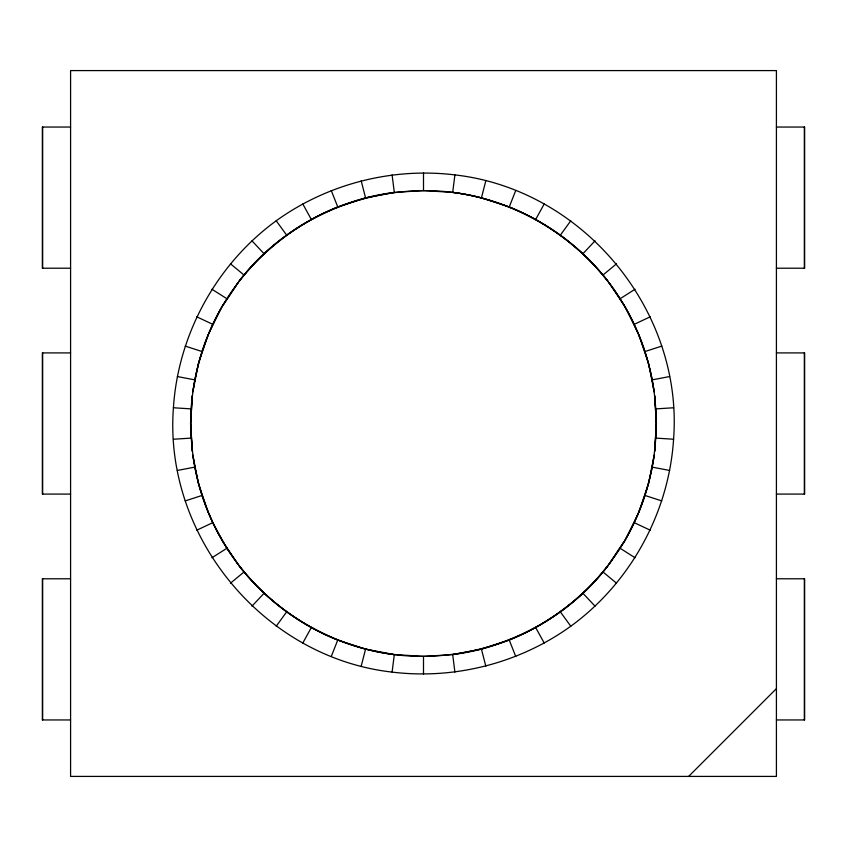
<?xml version="1.0" encoding="UTF-8"?>
<svg xmlns="http://www.w3.org/2000/svg" width="847" height="847" viewBox="0 0 847 847"><rect width="100%" height="100%" fill="white"/><g stroke="black" fill="none" stroke-linecap="round" stroke-linejoin="round"><path stroke-width="1.27" d="M192.311 395.729L190.575 423.5L192.311 451.271M654.689 451.271L656.425 423.5L654.689 395.729M192.407 395.634L190.575 423.5L192.407 451.366M654.593 451.366L656.425 423.5L654.593 395.634M173.423 407.767C178.124 334.226 216.641 264.158 276.217 220.781C327.418 183.884 392.256 167.23 454.903 174.905C583.255 189.379 683.413 310.447 673.577 439.233C668.876 512.774 630.359 582.842 570.783 626.219C519.582 663.116 454.744 679.77 392.097 672.095C263.745 657.621 163.587 536.553 173.423 407.767L191.03 408.879C189.442 444.177 194.63 479.931 208.309 512.636L198.516 483.785L192.82 455.146C197.044 484.452 206.742 512.954 221.183 538.808M191.03 408.879C193.19 383.342 198.336 358.037 208.309 334.364L198.516 363.215L192.82 391.854C197.044 362.548 206.742 334.046 221.183 308.192M392.097 672.095L394.31 654.593L365.576 649.109L337.752 640.067C298.843 624.525 264.264 598.511 238.706 565.298C276.101 613.652 332.522 646.229 393.093 654.435L423.5 656.425L452.69 654.593L481.424 649.109L509.248 640.067C548.157 624.525 582.736 598.511 608.294 565.298C553.176 638.098 453.865 672.391 365.576 649.109C296.154 631.216 236.429 580.047 208.87 513.78L212.745 522.673L226.837 548.305L237.965 564.229L221.776 539.963M454.903 174.905L452.69 192.407L423.5 190.575L394.31 192.407L365.576 197.891L337.752 206.933C298.843 222.475 264.264 248.489 238.706 281.702C293.824 208.902 393.135 174.609 481.424 197.891L509.248 206.933C548.157 222.475 582.736 248.489 608.294 281.702C570.899 233.349 514.478 200.771 453.907 192.565L452.69 192.407C533.695 202.401 606.95 257.732 638.13 333.22L625.817 308.192M625.817 538.808C640.3 512.943 649.903 484.42 654.233 455.104L648.484 483.785L638.691 512.636C662.005 456.258 662.005 390.742 638.691 334.364L648.484 363.215L654.18 391.854C648.59 352.447 632.889 314.618 609.035 282.771L625.224 307.038M361.182 666.197L365.576 649.109M481.424 197.891L485.818 180.803M331.262 656.478L337.752 640.067M509.248 206.933L515.738 190.522M392.097 174.905L394.31 192.407C313.221 202.391 240.135 257.795 208.796 333.252L221.776 307.038L237.965 282.771L221.776 307.038M454.903 672.095L452.69 654.593C533.779 644.609 606.865 589.205 638.204 513.748L625.224 539.963L609.035 564.229L625.224 539.963M302.781 643.074L311.283 627.616M535.717 219.384L544.219 203.926M276.217 626.219L286.593 611.936M560.407 235.064L570.783 220.781M251.972 606.156L264.052 593.292M582.948 253.708L595.028 240.844M688.632 776.413L776.413 688.632M230.437 583.223L244.031 571.969M602.969 275.031L616.563 263.777M211.941 557.76L226.837 548.305M620.163 298.695L635.059 289.24M196.779 530.19L212.745 522.673M634.255 324.327L650.221 316.81M185.197 500.926L201.978 495.474M645.022 351.526L661.803 346.074M177.372 470.456L194.704 467.142M652.296 379.858L669.628 376.544M173.423 439.233L191.03 438.121M655.97 408.879L673.577 407.767M70.587 127.05L42.35 127.05L42.35 268.213L70.587 268.213M776.413 127.05L804.65 127.05L804.65 268.213L776.413 268.213M70.587 352.913L42.35 352.913L42.35 494.087L70.587 494.087M776.413 352.913L804.65 352.913L804.65 494.087L776.413 494.087M70.587 578.787L42.35 578.787L42.35 719.95L70.587 719.95M776.413 578.787L804.65 578.787L804.65 719.95L776.413 719.95M655.97 438.121L673.577 439.233M177.372 376.544L194.704 379.858M652.296 467.142L669.628 470.456M185.197 346.074L201.978 351.526M645.022 495.474L661.803 500.926M196.779 316.81L212.745 324.327M634.255 522.673L650.221 530.19M211.941 289.24L226.837 298.695M620.163 548.305L635.059 557.76M230.437 263.777L244.031 275.031M602.969 571.969L616.563 583.223M251.972 240.844L264.052 253.708M582.948 593.292L595.028 606.156M276.217 220.781L286.593 235.064M560.407 611.936L570.783 626.219M302.781 203.926L311.283 219.384M535.717 627.616L544.219 643.074M331.262 190.522L337.752 206.933M509.248 640.067L515.738 656.478M361.182 180.803L365.576 197.891M481.424 649.109L485.818 666.197M804.332 127.05L804.332 268.213M804.332 352.913L804.332 494.087M804.332 578.787L804.332 719.95M423.5 172.926L423.5 190.575M423.5 656.425L423.5 674.074M42.668 127.05L42.668 268.213M42.668 352.913L42.668 494.087M42.668 578.787L42.668 719.95M776.413 70.587L70.587 70.587L70.587 776.413L776.413 776.413L776.413 70.587"/></g></svg>
